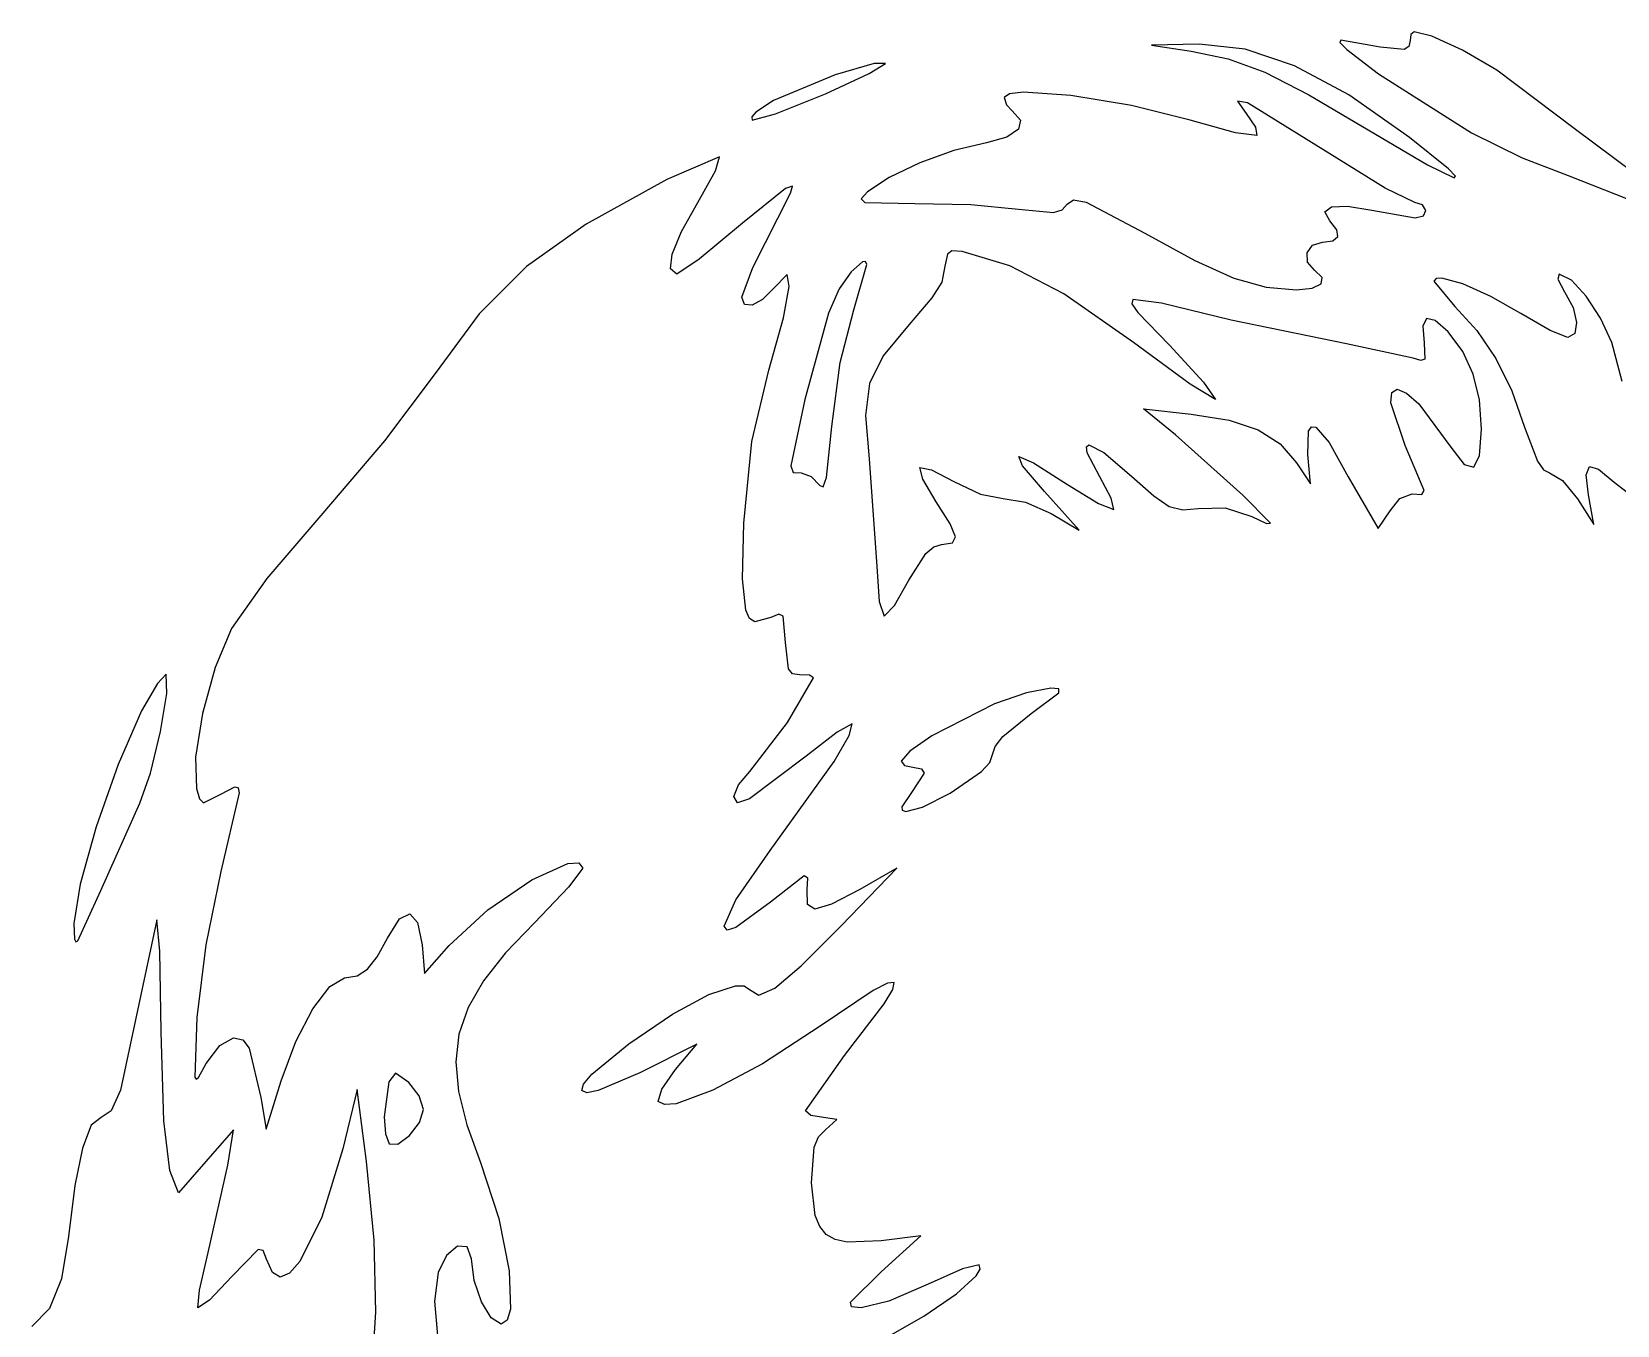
# Model space of a CAD drawing. Extents: x 9 to 147, y 4 to 173.
# Drawn here: x 16.8 to 87.2, y 116 to 173.4 of the extents above; entities that cross this region are included whole.
import ezdxf

# ---------------------------------------------------------------- set-up
doc = ezdxf.new("R2010")
doc.units = 0

msp = doc.modelspace()

# ---------------------------------------------------------------- linework, layer by layer
at = {"layer": 'Layer 1'}
for p, q in [((74.901119, 172.99258), (74.851425, 172.896259)), ((76.64102, 172.688486), (74.901119, 172.99258)), ((77.963938, 172.989405), (77.909335, 172.719591)), ((78.002413, 173.258046), (77.963938, 172.989405)), ((78.147383, 173.374021), (78.002413, 173.258046)), ((78.934078, 173.183433), (78.147383, 173.374021)), ((80.297101, 172.561403), (78.934078, 173.183433)), ((68.615321, 172.816544), (66.498653, 172.772799)), ((66.498653, 172.772799), (68.262543, 172.50998)), ((68.262543, 172.50998), (69.901517, 172.171429)), ((70.652223, 172.604188), (68.615321, 172.816544)), ((72.840764, 171.86541), (70.652223, 172.604188)), ((74.851425, 172.896259), (75.157479, 172.585419)), ((75.157479, 172.585419), (76.56729, 171.511177)), ((77.708086, 172.587988), (76.64102, 172.688486)), ((77.909335, 172.719591), (77.708086, 172.587988)), ((81.807895, 171.666355), (80.297101, 172.561403)), ((54.20655, 171.964607), (52.468672, 171.465757)), ((53.976947, 171.513977), (54.704623, 171.971464)), ((54.704623, 171.971464), (54.20655, 171.964607)), ((69.901517, 172.171429), (71.526798, 171.579307)), ((75.247652, 170.570677), (72.840764, 171.86541)), ((85.306659, 169.035117), (81.807895, 171.666355)), ((52.468672, 171.465757), (49.734201, 170.32721)), ((52.037577, 170.619795), (53.976947, 171.513977)), ((71.526798, 171.579307), (73.480956, 170.581513)), ((76.56729, 171.511177), (80.690912, 168.889419)), ((49.734201, 170.32721), (48.945511, 169.807265)), ((49.817766, 169.728149), (52.037577, 170.619795)), ((60.198223, 170.623632), (59.97226, 170.45399)), ((59.97226, 170.45399), (60.075889, 170.126038)), ((60.82052, 170.688499), (60.198223, 170.623632)), ((62.920558, 170.544654), (60.82052, 170.688499)), ((65.605259, 170.103946), (62.920558, 170.544654)), ((70.750907, 170.218775), (70.318572, 170.301975)), ((70.318572, 170.301975), (70.700592, 169.743495)), ((74.410405, 167.957733), (70.750907, 170.218775)), ((73.480956, 170.581513), (76.106562, 169.025944)), ((77.939596, 168.690452), (75.247652, 170.570677)), ((48.945511, 169.807265), (48.778365, 169.604755)), ((48.778365, 169.604755), (48.794136, 169.457745)), ((48.794136, 169.457745), (49.817766, 169.728149)), ((60.075889, 170.126038), (60.325038, 169.862381)), ((60.325038, 169.862381), (60.696061, 169.457976)), ((68.20751, 169.447867), (65.605259, 170.103946)), ((70.700592, 169.743495), (71.117664, 169.14289)), ((60.598176, 169.049669), (60.07709, 168.693881)), ((60.696061, 169.457976), (60.598176, 169.049669)), ((70.220373, 168.890963), (68.20751, 169.447867)), ((71.174373, 168.776178), (70.220373, 168.890963)), ((71.117664, 169.14289), (71.174373, 168.776178)), ((76.106562, 169.025944), (78.733396, 167.46897)), ((80.690912, 168.889419), (82.937138, 167.786635)), ((87.86355, 167.125926), (85.306659, 169.035117)), ((57.740052, 168.10096), (56.218482, 167.555389)), ((59.178509, 168.447036), (57.740052, 168.10096)), ((60.07709, 168.693881), (59.178509, 168.447036)), ((79.668269, 167.29785), (77.939596, 168.690452)), ((47.343866, 167.826146), (45.004242, 166.826374)), ((47.163376, 167.199304), (47.343866, 167.826146)), ((56.218482, 167.555389), (54.857977, 166.911128)), ((76.869665, 166.437744), (74.410405, 167.957733)), ((78.733396, 167.46897), (79.926751, 166.891814)), ((82.937138, 167.786635), (84.983867, 166.997118)), ((45.004242, 166.826374), (41.425657, 164.836121)), ((46.381488, 165.805434), (47.163376, 167.199304)), ((54.857977, 166.911128), (53.902715, 166.268984)), ((79.980137, 166.971722), (79.668269, 167.29785)), ((79.926751, 166.891814), (79.980137, 166.971722)), ((84.983867, 166.997118), (89.885718, 165.052253)), ((50.272761, 166.423942), (48.3641, 164.889622)), ((48.825269, 162.925266), (50.486765, 166.21254)), ((50.573157, 166.524947), (50.272761, 166.423942)), ((50.486765, 166.21254), (50.573157, 166.524947)), ((53.902715, 166.268984), (53.629642, 165.959603)), ((53.629642, 165.959603), (53.786386, 165.79657)), ((78.17878, 165.805434), (76.869665, 166.437744)), ((45.656782, 164.519657), (46.381488, 165.805434)), ((53.786386, 165.79657), (56.00633, 165.759926)), ((56.00633, 165.759926), (58.482567, 165.710713)), ((58.482567, 165.710713), (60.600558, 165.510159)), ((60.600558, 165.510159), (62.158469, 165.364991)), ((62.158469, 165.364991), (62.534084, 165.4795)), ((62.534084, 165.4795), (62.759912, 165.730998)), ((62.759912, 165.730998), (63.035034, 165.926277)), ((63.035034, 165.926277), (63.59723, 165.815268)), ((63.59723, 165.815268), (66.210433, 164.43983)), ((74.193381, 165.388257), (74.475669, 165.612068)), ((74.405466, 164.989458), (74.193381, 165.388257)), ((74.475669, 165.612068), (75.187906, 165.644253)), ((75.187906, 165.644253), (76.265665, 165.468178)), ((76.265665, 165.468178), (78.196771, 165.128629)), ((78.52534, 165.701805), (78.17878, 165.805434)), ((78.669494, 165.452656), (78.52534, 165.701805)), ((78.567343, 165.208027), (78.669494, 165.452656)), ((41.425657, 164.836121), (38.785251, 162.960368)), ((48.3641, 164.889622), (46.431582, 163.294096)), ((74.711485, 164.595036), (74.405466, 164.989458)), ((74.756789, 164.296558), (74.711485, 164.595036)), ((78.196771, 165.128629), (78.567343, 165.208027)), ((45.24713, 163.515993), (45.656782, 164.519657)), ((66.210433, 164.43983), (68.42578, 163.225932)), ((73.400314, 163.567984), (73.632871, 163.902544)), ((73.632871, 163.902544), (74.08338, 164.041544)), ((74.08338, 164.041544), (74.545911, 164.107552)), ((74.545911, 164.107552), (74.756789, 164.296558)), ((45.172705, 162.863299), (45.24713, 163.515993)), ((46.431582, 163.294096), (45.453681, 162.630432)), ((53.68198, 163.174179), (53.174228, 162.720038)), ((53.816378, 163.186484), (53.68198, 163.174179)), ((53.871273, 163.053545), (53.816378, 163.186484)), ((57.458717, 163.512377), (57.326425, 162.98321)), ((57.637244, 163.663228), (57.458717, 163.512377)), ((58.106153, 163.635717), (57.637244, 163.663228)), ((60.21991, 162.987796), (58.106153, 163.635717)), ((68.42578, 163.225932), (70.149993, 162.452632)), ((73.421094, 163.161523), (73.400314, 163.567984)), ((73.730602, 162.806821), (73.421094, 163.161523)), ((38.785251, 162.960368), (36.685588, 160.8662)), ((45.453681, 162.630432), (45.172705, 162.863299)), ((48.330586, 161.60914), (48.825269, 162.925266)), ((50.338246, 162.606223), (49.761454, 162.01307)), ((50.435612, 162.075159), (50.338246, 162.606223)), ((53.174228, 162.720038), (52.653693, 161.980648)), ((53.298053, 161.038345), (53.871273, 163.053545)), ((57.326425, 162.98321), (57.194133, 162.269893)), ((62.615317, 161.753735), (60.21991, 162.987796)), ((70.149993, 162.452632), (71.585414, 162.044192)), ((74.065228, 162.482238), (73.730602, 162.806821)), ((74.019483, 162.199822), (74.065228, 162.482238)), ((79.381742, 162.443857), (79.117071, 162.43273)), ((80.302327, 162.189371), (79.381742, 162.443857)), ((84.585228, 162.630432), (84.526711, 162.400112)), ((85.126555, 162.356489), (84.585228, 162.630432)), ((49.761454, 162.01307), (49.240819, 161.503025)), ((50.173675, 160.685435), (50.435612, 162.075159)), ((52.653693, 161.980648), (52.178071, 160.898557)), ((57.194133, 162.269893), (56.753293, 161.570687)), ((65.70208, 159.600775), (62.615317, 161.753735)), ((71.585414, 162.044192), (72.934382, 161.924876)), ((72.934382, 161.924876), (73.630242, 162.00042)), ((73.630242, 162.00042), (74.019483, 162.199822)), ((79.117071, 162.43273), (79.022272, 162.314696)), ((79.022272, 162.314696), (79.94655, 161.192509)), ((81.547292, 161.639214), (80.302327, 162.189371)), ((84.526711, 162.400112), (84.823001, 161.846207)), ((84.823001, 161.846207), (85.19958, 161.138435)), ((85.780528, 161.646711), (85.126555, 162.356489)), ((48.455139, 161.281183), (48.330586, 161.60914)), ((48.781965, 161.252437), (48.455139, 161.281183)), ((49.240819, 161.503025), (48.781965, 161.252437)), ((52.698904, 158.710098), (53.298053, 161.038345)), ((56.753293, 161.570687), (55.755505, 160.396289)), ((65.674123, 161.50066), (65.620794, 161.312102)), ((65.620794, 161.312102), (65.899625, 160.923924)), ((66.940739, 161.34503), (65.674123, 161.50066)), ((70.026433, 160.589258), (66.940739, 161.34503)), ((79.94655, 161.192509), (80.923856, 160.130493)), ((82.879899, 160.881359), (81.547292, 161.639214)), ((85.19958, 161.138435), (85.353843, 160.481132)), ((86.418494, 160.669174), (85.780528, 161.646711)), ((36.685588, 160.8662), (34.72923, 158.220707)), ((49.527562, 158.37099), (50.173675, 160.685435)), ((52.178071, 160.898557), (51.130585, 157.067828)), ((55.755505, 160.396289), (54.604853, 159.007518)), ((65.899625, 160.923924), (67.290287, 159.482594)), ((75.141714, 159.533394), (70.026433, 160.589258)), ((78.695247, 160.654126), (78.530279, 160.323247)), ((79.073998, 160.569012), (78.695247, 160.654126)), ((79.653039, 160.061855), (79.073998, 160.569012)), ((84.181342, 160.123459), (82.879899, 160.881359)), ((85.353843, 160.481132), (85.277522, 159.996867)), ((86.911799, 159.591955), (86.418494, 160.669174)), ((78.530279, 160.323247), (78.592588, 159.58243)), ((80.307586, 159.195411), (79.653039, 160.061855)), ((80.923856, 160.130493), (81.767943, 158.878903)), ((84.962348, 159.808208), (84.181342, 160.123459)), ((85.277522, 159.996867), (84.962348, 159.808208)), ((54.604853, 159.007518), (53.990115, 157.770518)), ((68.2102, 157.747808), (65.70208, 159.600775)), ((67.290287, 159.482594), (68.8015, 157.837943)), ((78.104344, 158.904038), (75.141714, 159.533394)), ((78.592588, 159.58243), (78.624427, 158.848211)), ((80.771434, 158.193631), (80.307586, 159.195411)), ((87.374969, 157.861397), (86.911799, 159.591955)), ((34.72923, 158.220707), (32.489884, 155.235455)), ((48.78051, 155.200089), (49.527562, 158.37099)), ((52.326502, 155.864856), (52.698904, 158.710098)), ((78.447034, 158.796319), (78.104344, 158.904038)), ((78.624427, 158.848211), (78.447034, 158.796319)), ((81.767943, 158.878903), (82.474447, 157.445411)), ((53.990115, 157.770518), (53.812602, 156.354859)), ((69.341691, 157.065359), (68.2102, 157.747808)), ((68.8015, 157.837943), (69.341691, 157.065359)), ((77.161612, 157.378493), (77.40064, 157.524103)), ((77.40064, 157.524103), (77.810158, 157.353519)), ((81.047559, 157.047786), (80.771434, 158.193631)), ((51.130585, 157.067828), (50.501758, 154.126542)), ((77.121096, 156.91561), (77.161612, 157.378493)), ((77.747685, 155.033711), (77.121096, 156.91561)), ((77.810158, 157.353519), (78.362147, 156.86782)), ((78.362147, 156.86782), (79.78145, 154.955394)), ((81.13894, 155.749144), (81.047559, 157.047786)), ((82.474447, 157.445411), (83.039002, 155.837692)), ((53.812602, 156.354859), (53.973623, 154.430107)), ((67.556987, 155.499378), (66.145875, 156.654373)), ((66.145875, 156.654373), (68.262543, 156.422598)), ((68.262543, 156.422598), (69.938459, 156.148175)), ((69.938459, 156.148175), (71.228877, 155.718409)), ((52.078588, 153.608267), (52.326502, 155.864856)), ((70.5556, 152.820029), (67.556987, 155.499378)), ((71.228877, 155.718409), (72.203117, 155.101251)), ((73.436032, 154.624841), (73.464266, 155.664064)), ((73.464266, 155.664064), (73.590454, 155.857752)), ((73.590454, 155.857752), (73.787311, 155.836413)), ((73.787311, 155.836413), (74.380893, 155.155413)), ((81.053237, 154.587788), (81.13894, 155.749144)), ((83.039002, 155.837692), (83.611208, 154.339091)), ((32.489884, 155.235455), (29.743066, 152.021339)), ((48.422661, 151.581778), (48.78051, 155.200089)), ((63.610482, 154.970208), (63.721761, 155.0633)), ((63.65147, 154.700991), (63.610482, 154.970208)), ((63.721761, 155.0633), (64.385777, 154.720692)), ((64.385777, 154.720692), (65.612827, 153.67234)), ((72.203117, 155.101251), (72.930501, 154.264655)), ((74.380893, 155.155413), (75.220736, 153.634593)), ((78.597307, 153.037825), (77.747685, 155.033711)), ((79.78145, 154.955394), (80.372772, 154.189921)), ((50.501758, 154.126542), (50.604428, 153.827541)), ((53.973623, 154.430107), (54.316876, 149.665841)), ((56.35289, 153.526643), (56.218349, 154.055104)), ((56.218349, 154.055104), (56.740064, 153.948698)), ((60.783787, 154.119095), (60.611273, 154.542423)), ((60.611273, 154.542423), (61.263929, 154.264803)), ((61.749556, 152.985129), (60.783787, 154.119095)), ((61.263929, 154.264803), (62.77367, 153.295926)), ((64.205596, 153.634593), (63.65147, 154.700991)), ((72.930501, 154.264655), (73.548216, 153.322032)), ((73.548216, 153.322032), (73.436032, 154.624841)), ((80.372772, 154.189921), (80.797275, 154.067716)), ((80.797275, 154.067716), (81.053237, 154.587788)), ((83.611208, 154.339091), (83.890201, 153.945688)), ((85.783549, 153.719298), (85.919258, 154.093689)), ((85.919258, 154.093689), (86.321139, 153.980916)), ((50.604428, 153.827541), (50.958782, 153.810982)), ((50.958782, 153.810982), (51.412851, 153.645617)), ((51.412851, 153.645617), (51.785694, 153.247948)), ((51.938458, 153.194332), (52.078588, 153.608267)), ((56.94225, 152.521931), (56.35289, 153.526643)), ((56.740064, 153.948698), (57.729297, 153.42716)), ((57.729297, 153.42716), (58.918865, 152.87127)), ((64.711568, 152.687164), (64.205596, 153.634593)), ((65.612827, 153.67234), (66.595474, 152.793488)), ((75.220736, 153.634593), (76.545065, 151.341536)), ((83.890201, 153.945688), (84.152722, 153.810982)), ((84.152722, 153.810982), (84.733792, 153.474123)), ((84.733792, 153.474123), (85.394501, 152.664454)), ((85.879218, 152.840843), (85.783549, 153.719298)), ((86.321139, 153.980916), (87.023983, 153.397879)), ((87.023983, 153.397879), (87.65475, 152.912589)), ((51.785694, 153.247948), (51.938458, 153.194332)), ((58.918865, 152.87127), (59.922166, 152.682092)), ((59.922166, 152.682092), (60.904917, 152.516287)), ((63.296134, 151.27733), (61.749556, 152.985129)), ((62.77367, 153.295926), (64.1529, 152.449832)), ((64.824369, 152.195612), (64.711568, 152.687164)), ((66.595474, 152.793488), (67.288832, 152.323449)), ((71.77339, 151.575781), (70.5556, 152.820029)), ((77.09046, 152.135287), (77.519129, 152.681343)), ((77.519129, 152.681343), (78.056013, 152.880001)), ((78.056013, 152.880001), (78.482549, 152.854816)), ((78.482549, 152.854816), (78.597307, 153.037825)), ((85.394501, 152.664454), (86.112051, 151.517925)), ((86.112051, 151.517925), (85.879218, 152.840843)), ((29.743066, 152.021339), (27.271415, 149.125693)), ((57.564765, 151.549785), (56.94225, 152.521931)), ((60.904917, 152.516287), (62.044831, 152.016048)), ((62.044831, 152.016048), (63.296134, 151.27733)), ((64.1529, 152.449832), (64.824369, 152.195612)), ((67.288832, 152.323449), (67.884492, 152.169523)), ((67.884492, 152.169523), (68.574046, 152.239003)), ((68.574046, 152.239003), (69.764231, 152.2592)), ((69.764231, 152.2592), (70.953886, 151.878817)), ((76.545065, 151.341536), (77.09046, 152.135287)), ((48.361691, 149.121405), (48.422661, 151.581778)), ((57.803866, 150.976764), (57.564765, 151.549785)), ((70.953886, 151.878817), (71.60087, 151.57513)), ((71.60087, 151.57513), (71.77339, 151.575781)), ((56.483859, 150.239502), (56.838417, 150.53691)), ((56.838417, 150.53691), (57.181433, 150.63598)), ((57.181433, 150.63598), (57.671955, 150.704838)), ((57.671955, 150.704838), (57.803866, 150.976764)), ((55.738924, 149.048479), (56.483859, 150.239502)), ((27.271415, 149.125693), (25.693527, 146.906058)), ((48.50746, 147.720623), (48.361691, 149.121405)), ((54.316876, 149.665841), (54.419005, 148.10859)), ((55.101851, 147.927306), (55.738924, 149.048479)), ((48.67353, 147.362863), (48.50746, 147.720623)), ((54.419005, 148.10859), (54.649193, 147.460978)), ((54.649193, 147.460978), (55.101851, 147.927306)), ((48.910073, 147.204343), (48.67353, 147.362863)), ((49.619637, 147.397478), (48.910073, 147.204343)), ((49.969041, 147.548511), (49.619637, 147.397478)), ((50.165384, 147.462742), (49.969041, 147.548511)), ((50.270865, 146.287638), (50.165384, 147.462742)), ((25.693527, 146.906058), (24.970476, 145.179717)), ((50.393147, 145.11646), (50.270865, 146.287638)), ((22.800042, 144.886757), (22.408106, 144.480533)), ((22.822069, 144.029738), (22.800042, 144.886757)), ((24.970476, 145.179717), (24.410209, 143.141035)), ((50.582065, 144.903189), (50.393147, 145.11646)), ((50.888226, 144.864179), (50.582065, 144.903189)), ((51.324304, 144.841601), (50.888226, 144.864179)), ((22.408106, 144.480533), (21.711369, 143.258334)), ((50.349975, 142.737281), (51.505588, 144.718482)), ((51.505588, 144.718482), (51.324304, 144.841601)), ((62.040597, 144.266573), (60.962508, 144.054333)), ((62.389809, 144.229565), (62.040597, 144.266573)), ((62.384776, 144.06205), (62.389809, 144.229565)), ((22.542338, 142.34358), (22.822069, 144.029738)), ((59.541518, 143.570895), (56.760437, 142.157931)), ((60.962508, 144.054333), (59.541518, 143.570895)), ((61.158652, 143.139447), (62.384776, 144.06205)), ((21.711369, 143.258334), (20.668563, 140.874673)), ((24.410209, 143.141035), (24.105133, 141.213478)), ((59.912729, 142.125431), (61.158652, 143.139447)), ((22.098565, 140.499996), (22.542338, 142.34358)), ((48.679483, 140.578279), (50.349975, 142.737281)), ((52.564319, 142.321399), (51.179621, 141.24503)), ((52.418754, 141.010344), (53.097929, 142.170554)), ((53.220089, 142.68895), (52.564319, 142.321399)), ((53.097929, 142.170554), (53.220089, 142.68895)), ((56.760437, 142.157931), (55.776313, 141.480255)), ((59.565694, 141.684652), (59.912729, 142.125431)), ((55.776313, 141.480255), (55.390379, 141.02278)), ((59.443093, 141.330755), (59.565694, 141.684652)), ((20.668563, 140.874673), (19.696434, 138.121754)), ((24.105133, 141.213478), (24.147654, 139.820512)), ((51.179621, 141.24503), (48.673442, 139.352861)), ((49.583301, 137.064258), (52.418754, 141.010344)), ((55.390379, 141.02278), (55.542912, 140.835851)), ((55.542912, 140.835851), (55.915313, 140.758196)), ((55.915313, 140.758196), (56.297559, 140.695837)), ((56.297559, 140.695837), (56.416081, 140.498507)), ((58.965387, 140.567564), (59.322327, 140.976924)), ((59.322327, 140.976924), (59.443093, 141.330755)), ((21.628466, 139.170695), (22.098565, 140.499996)), ((47.977808, 139.456445), (48.183919, 139.986803)), ((48.183919, 139.986803), (48.679483, 140.578279)), ((56.416081, 140.498507), (55.858516, 139.63742)), ((57.575133, 139.61202), (58.965387, 140.567564)), ((24.147654, 139.820512), (24.283496, 139.36501)), ((24.283496, 139.36501), (24.449632, 139.184277)), ((24.449632, 139.184277), (25.231035, 139.560867)), ((25.231035, 139.560867), (25.83826, 139.890263)), ((26.040705, 139.623221), (25.231388, 136.13116)), ((25.83826, 139.890263), (25.990078, 139.849557)), ((25.990078, 139.849557), (26.040705, 139.623221)), ((48.138614, 139.177161), (47.977808, 139.456445)), ((48.673442, 139.352861), (48.138614, 139.177161)), ((55.858516, 139.63742), (55.428237, 139.008919)), ((56.344886, 138.995326), (57.575133, 139.61202)), ((19.896326, 135.290137), (21.628466, 139.170695)), ((55.428237, 139.008919), (55.446187, 138.849927)), ((55.446187, 138.849927), (55.609807, 138.79459)), ((55.609807, 138.79459), (56.344886, 138.995326)), ((19.696434, 138.121754), (18.979826, 135.579244)), ((39.016365, 135.762419), (40.613082, 136.492283)), ((40.613082, 136.492283), (41.09738, 136.527854)), ((41.09738, 136.527854), (41.275026, 136.28744)), ((48.05737, 134.876924), (49.583301, 137.064258)), ((25.231388, 136.13116), (24.557185, 132.884676)), ((37.068545, 134.436315), (39.016365, 135.762419)), ((41.275026, 136.28744), (40.645185, 135.447256)), ((51.087722, 135.945554), (49.605878, 134.784253)), ((51.253804, 135.837808), (51.087722, 135.945554)), ((51.227599, 135.335998), (51.253804, 135.837808)), ((52.740311, 133.732622), (55.209757, 136.281796)), ((55.209757, 136.281796), (53.559462, 135.34517)), ((18.979826, 135.579244), (18.703584, 133.826814)), ((18.879664, 133.068606), (19.896326, 135.290137)), ((40.645185, 135.447256), (39.130841, 133.868089)), ((51.247713, 134.68095), (51.227599, 135.335998)), ((53.559462, 135.34517), (52.305661, 134.685172)), ((35.353294, 132.852441), (37.068545, 134.436315)), ((47.553063, 133.711014), (48.05737, 134.876924)), ((49.605878, 134.784253), (48.069519, 133.651726)), ((51.571072, 134.463887), (51.247713, 134.68095)), ((52.305661, 134.685172), (51.571072, 134.463887)), ((18.703584, 133.826814), (18.734127, 133.133616)), ((22.392584, 133.987681), (21.671858, 130.66557)), ((22.52342, 132.605496), (22.392584, 133.987681)), ((32.615384, 133.188286), (33.144562, 134.035857)), ((33.144562, 134.035857), (33.604221, 134.263906)), ((33.604221, 134.263906), (33.953549, 133.880238)), ((33.953549, 133.880238), (34.151733, 132.892658)), ((39.130841, 133.868089), (37.850729, 132.527391)), ((47.68375, 133.537718), (47.553063, 133.711014)), ((48.069519, 133.651726), (47.68375, 133.537718)), ((50.965512, 131.961263), (52.740311, 133.732622)), ((18.734127, 133.133616), (18.786574, 133.015291)), ((18.786574, 133.015291), (18.879664, 133.068606)), ((32.164832, 132.347787), (32.615384, 133.188286)), ((22.577792, 129.021977), (22.52342, 132.605496)), ((24.557185, 132.884676), (24.164235, 129.667561)), ((31.732469, 131.805969), (32.164832, 132.347787)), ((34.151733, 132.892658), (34.260741, 131.608546)), ((34.260741, 131.608546), (35.353294, 132.852441)), ((37.850729, 132.527391), (36.873553, 131.29082)), ((30.707208, 131.418751), (31.26452, 131.512926)), ((31.26452, 131.512926), (31.732469, 131.805969)), ((49.795453, 130.970062), (50.965512, 131.961263)), ((29.304122, 130.047371), (30.056234, 131.043467)), ((30.056234, 131.043467), (30.707208, 131.418751)), ((36.873553, 131.29082), (36.187956, 130.10795)), ((46.87304, 130.688765), (48.054278, 131.073999)), ((48.054278, 131.073999), (48.439091, 131.064135)), ((48.439091, 131.064135), (48.665372, 130.909693)), ((48.665372, 130.909693), (49.079087, 130.654408)), ((49.079087, 130.654408), (49.795453, 130.970062)), ((54.156836, 130.854406), (51.798041, 129.273861)), ((54.797165, 131.189417), (54.156836, 130.854406)), ((54.644926, 130.275078), (55.03429, 130.907947)), ((55.087343, 131.209995), (54.797165, 131.189417)), ((55.03429, 130.907947), (55.087343, 131.209995)), ((21.671858, 130.66557), (20.767644, 126.448065)), ((36.187956, 130.10795), (35.782581, 128.928359)), ((45.249616, 129.811539), (46.87304, 130.688765)), ((52.88495, 127.984105), (54.644926, 130.275078)), ((24.164235, 129.667561), (24.072468, 127.023799)), ((28.551878, 128.594934), (29.304122, 130.047371)), ((43.311966, 128.499866), (45.249616, 129.811539)), ((22.689534, 125.081844), (22.577792, 129.021977)), ((25.179883, 128.426885), (25.793011, 128.763744)), ((25.793011, 128.763744), (26.197879, 128.674877)), ((35.782581, 128.928359), (35.646073, 127.701622)), ((51.798041, 129.273861), (49.244016, 127.615413)), ((24.573104, 127.617216), (25.179883, 128.426885)), ((26.197879, 128.674877), (26.48666, 128.306279)), ((26.48666, 128.306279), (26.993514, 126.117909)), ((27.900506, 126.850629), (28.551878, 128.594934)), ((41.680881, 127.145766), (43.311966, 128.499866)), ((46.335626, 128.481169), (43.805503, 127.206935)), ((45.390534, 127.357924), (46.335626, 128.481169)), ((51.15281, 125.530886), (52.88495, 127.984105)), ((24.229967, 127.010134), (24.573104, 127.617216)), ((35.646073, 127.701622), (35.767076, 126.377317)), ((44.775289, 126.479903), (45.390534, 127.357924)), ((49.244016, 127.615413), (47.038184, 126.434307)), ((24.072468, 127.023799), (24.130359, 126.927589)), ((24.130359, 126.927589), (24.229967, 127.010134)), ((27.237637, 124.706797), (27.900506, 126.850629)), ((32.675709, 126.809707), (32.462984, 125.261496)), ((32.964811, 127.199394), (32.675709, 126.809707)), ((33.557654, 126.783954), (32.964811, 127.199394)), ((34.025085, 126.185819), (33.557654, 126.783954)), ((41.239528, 126.426105), (41.313371, 126.70168)), ((41.313371, 126.70168), (41.680881, 127.145766)), ((43.805503, 127.206935), (41.957778, 126.420091)), ((20.767644, 126.448065), (20.353687, 125.520827)), ((26.993514, 126.117909), (27.237637, 124.706797)), ((31.27765, 126.470687), (30.628892, 123.842138)), ((31.690048, 123.271696), (31.27765, 126.470687)), ((34.219466, 125.588742), (34.025085, 126.185819)), ((35.767076, 126.377317), (36.134231, 124.905018)), ((41.455586, 126.328941), (41.239528, 126.426105)), ((41.957778, 126.420091), (41.455586, 126.328941)), ((44.623595, 125.946106), (44.775289, 126.479903)), ((44.903193, 125.799375), (44.623595, 125.946106)), ((47.038184, 126.434307), (45.418668, 125.841039)), ((19.918199, 125.235964), (19.47797, 124.8884)), ((20.353687, 125.520827), (19.918199, 125.235964)), ((32.462984, 125.261496), (32.522714, 124.507681)), ((34.029501, 125.008075), (34.219466, 125.588742)), ((45.418668, 125.841039), (44.903193, 125.799375)), ((51.38604, 125.319308), (51.15281, 125.530886)), ((51.94656, 125.224675), (51.38604, 125.319308)), ((52.539977, 125.145168), (51.94656, 125.224675)), ((19.47797, 124.8884), (19.084011, 123.86939)), ((22.961614, 122.877643), (22.689534, 125.081844)), ((25.785955, 124.686336), (24.565696, 123.285454)), ((25.540069, 123.109065), (25.785955, 124.686336)), ((32.522714, 124.507681), (32.691584, 124.059097)), ((33.585568, 124.433526), (34.029501, 125.008075)), ((36.134231, 124.905018), (36.736184, 123.234302)), ((51.735594, 124.365898), (52.062624, 124.7008)), ((52.062624, 124.7008), (52.539977, 125.145168)), ((19.084011, 123.86939), (18.746077, 122.214454)), ((30.628892, 123.842138), (29.697392, 120.816576)), ((32.691584, 124.059097), (33.076614, 124.054174)), ((33.076614, 124.054174), (33.585568, 124.433526)), ((51.427271, 122.339304), (51.534207, 123.910974)), ((51.534207, 123.910974), (51.735594, 124.365898)), ((24.565696, 123.285454), (23.345084, 121.884573)), ((24.665532, 119.243677), (25.540069, 123.109065)), ((32.019085, 119.786624), (31.690048, 123.271696)), ((36.736184, 123.234302), (37.551862, 120.745723)), ((23.345084, 121.884573), (22.961614, 122.877643)), ((18.746077, 122.214454), (18.473926, 119.959111)), ((51.589202, 120.886322), (51.427271, 122.339304)), ((29.697392, 120.816576), (28.721774, 118.84614)), ((37.551862, 120.745723), (38.013593, 118.432861)), ((51.783907, 120.393772), (51.589202, 120.886322)), ((52.074751, 120.040161), (51.783907, 120.393772)), ((18.473926, 119.959111), (18.161568, 118.078087)), ((32.097462, 116.594314), (32.019085, 119.786624)), ((52.476968, 119.812724), (52.074751, 120.040161)), ((53.005793, 119.698694), (52.476968, 119.812724)), ((54.504201, 119.759791), (53.005793, 119.698694)), ((54.504201, 118.391012), (56.268091, 119.98063)), ((56.268091, 119.98063), (54.504201, 119.759791)), ((24.271082, 117.578829), (24.665532, 119.243677)), ((26.873967, 119.374205), (25.70905, 118.174407)), ((27.103322, 119.337747), (26.873967, 119.374205)), ((27.248573, 118.953693), (27.103322, 119.337747)), ((27.509431, 118.351764), (27.248573, 118.953693)), ((28.721774, 118.84614), (28.265107, 118.325582)), ((35.232275, 119.114251), (34.861169, 118.356793)), ((35.723667, 119.518226), (35.232275, 119.114251)), ((36.152552, 119.493444), (35.723667, 119.518226)), ((36.336134, 118.964629), (36.152552, 119.493444)), ((36.463977, 117.996122), (36.336134, 118.964629)), ((25.70905, 118.174407), (24.71545, 117.126877)), ((27.854634, 118.151592), (27.509431, 118.351764)), ((28.265107, 118.325582), (27.854634, 118.151592)), ((34.861169, 118.356793), (34.705004, 117.087834)), ((38.013593, 118.432861), (38.066014, 116.728078)), ((53.147637, 117.043974), (54.504201, 118.391012)), ((58.116251, 118.52573), (56.588413, 117.835034)), ((57.857047, 117.413156), (58.730377, 118.215224)), ((58.862773, 118.70181), (58.116251, 118.52573)), ((58.730377, 118.215224), (58.898826, 118.505388)), ((58.898826, 118.505388), (58.862773, 118.70181)), ((18.161568, 118.078087), (17.619453, 116.753682)), ((24.204451, 116.788695), (24.271082, 117.578829)), ((36.786852, 117.056189), (36.463977, 117.996122)), ((56.588413, 117.835034), (54.85742, 117.092084)), ((17.619453, 116.753682), (16.836766, 115.968629)), ((24.71545, 117.126877), (24.204451, 116.788695)), ((34.705004, 117.087834), (34.839253, 115.556309)), ((37.213774, 116.345253), (36.786852, 117.056189)), ((53.187815, 116.837792), (53.147637, 117.043974)), ((53.622256, 116.7894), (53.187815, 116.837792)), ((54.85742, 117.092084), (53.622256, 116.7894)), ((56.396938, 116.414568), (57.857047, 117.413156)), ((31.929711, 113.987792), (32.097462, 116.594314)), ((37.65376, 116.063736), (37.213774, 116.345253)), ((37.921432, 116.238829), (37.65376, 116.063736)), ((38.066014, 116.728078), (37.921432, 116.238829)), ((54.504201, 115.338424), (56.396938, 116.414568))]:
    msp.add_line(p, q, dxfattribs=at)

doc.saveas('drawing.dxf')
